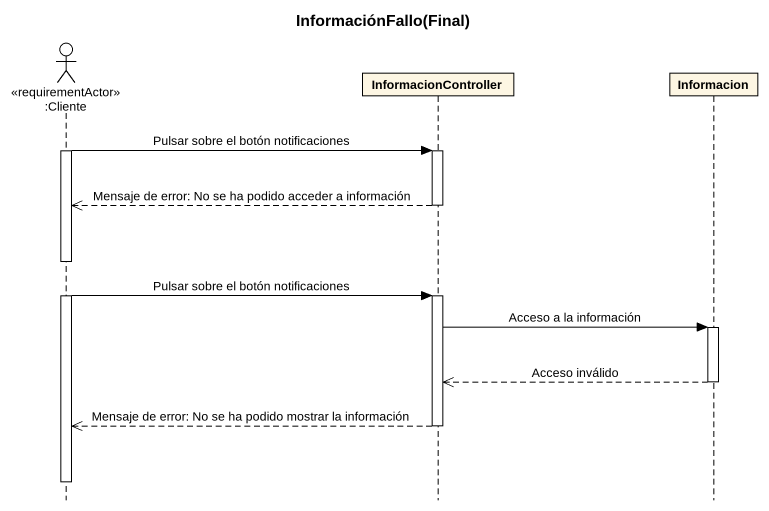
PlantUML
@startuml
title InformaciónFallo(Final)
hide footbox
actor ":Cliente" as Cliente <<requirementActor>>
participant InformacionController
participant Informacion

activate Cliente
Cliente -> InformacionController : Pulsar sobre el botón notificaciones
activate InformacionController
InformacionController -->> Cliente : Mensaje de error: No se ha podido acceder a información
deactivate InformacionController
Cliente -> InformacionController : Pulsar sobre el botón notificaciones
activate InformacionController
InformacionController -> Informacion : Acceso a la información
activate Informacion
Informacion -->> InformacionController : Acceso inválido
deactivate Informacion
InformacionController -->> Cliente : Mensaje de error: No se ha podido mostrar la información
deactivate InformacionController
deactivate Cliente
@enduml
